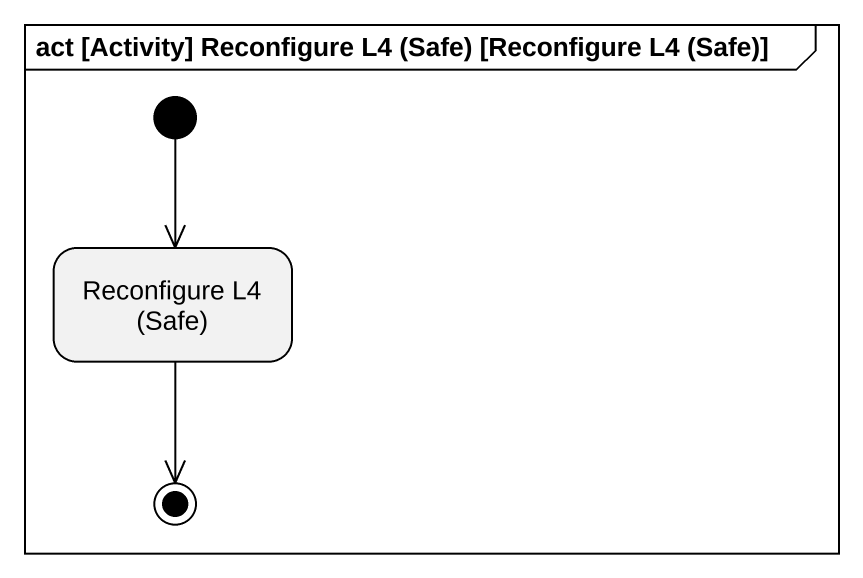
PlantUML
@startuml
mainframe act [Activity] Reconfigure L4 (Safe) [Reconfigure L4 (Safe)]
hide empty description
state "Reconfigure L4 (Safe)" as Reconfigure_L4_Safe
[*] --> Reconfigure_L4_Safe
Reconfigure_L4_Safe --> [*]
@enduml
